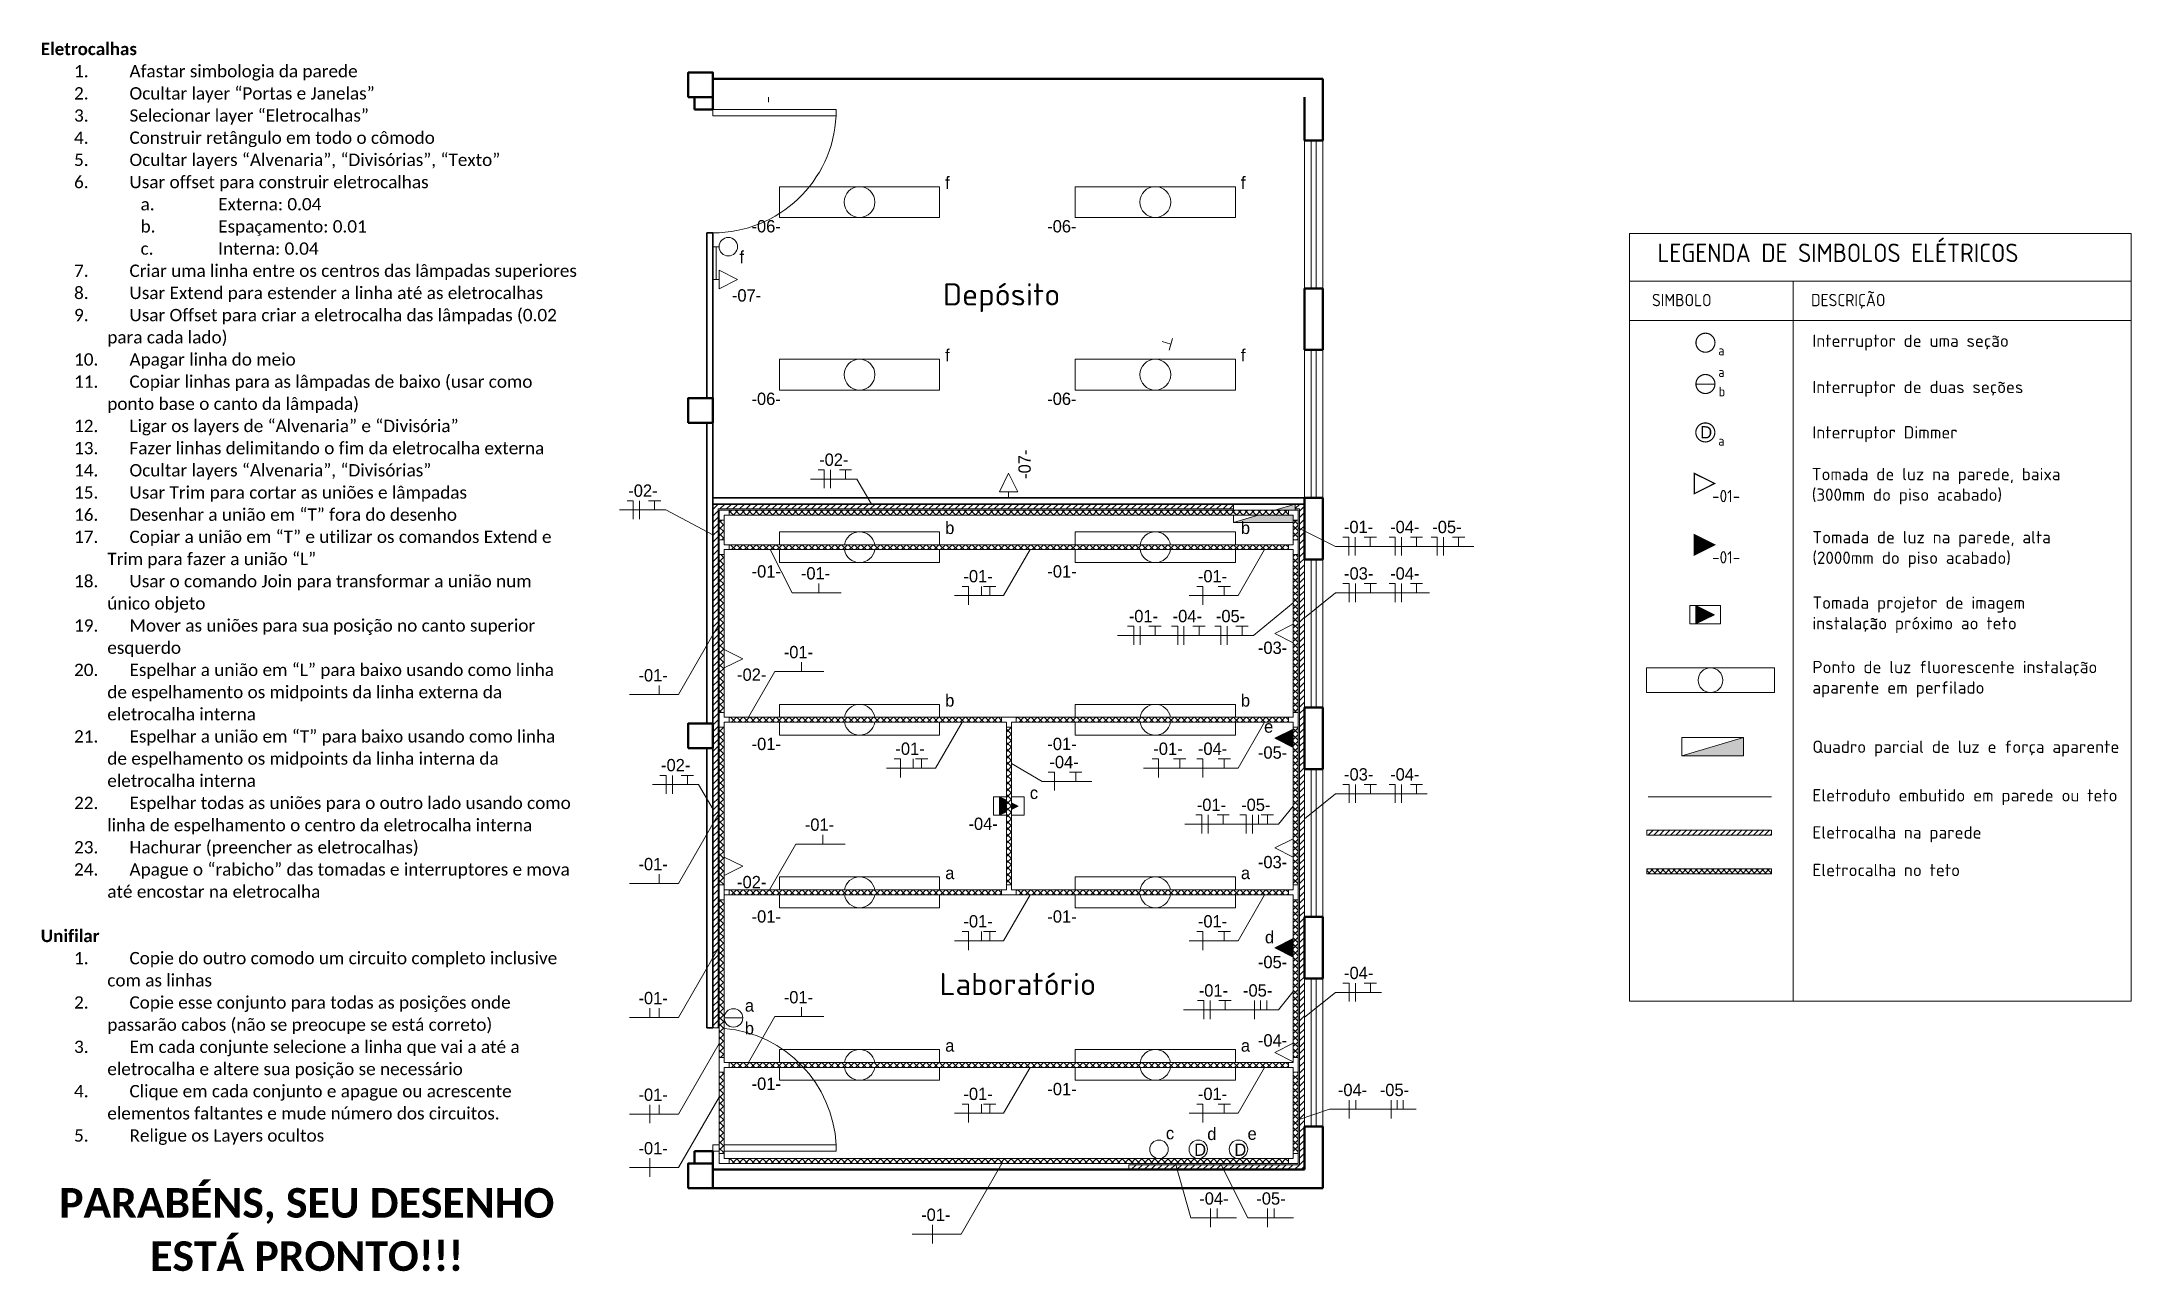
# Model space of a CAD drawing. Header units: metres. Extents: x -0.3 to 16.6, y 0.7 to 10.6.
import ezdxf
from ezdxf.enums import TextEntityAlignment as Align

# ---------------------------------------------------------------- set-up
doc = ezdxf.new("R2010")
doc.units = ezdxf.units.M
doc.header["$LTSCALE"] = 0.5
for name, color, linetype, lineweight in [('018_Eletrocalha', 94, 'Continuous', 18), ('018_Eletroduto', 30, 'Continuous', 18), ('018_Portas_e_Janelas', 244, 'Continuous', 18), ('018_Simbologia', 3, 'Continuous', 18), ('035_Divisória', 5, 'Continuous', 35), ('035_Textos', 5, 'Continuous', 35), ('050_Alvenaria', 7, 'Continuous', 50)]:
    doc.layers.add(name, color=color, linetype=linetype, lineweight=lineweight)
doc.styles.add('DT', font='isocpeur.ttf')
doc.styles.add('N_CIRCUITO', font='isocp.shx', dxfattribs={"height": 0.125})
pattern_1 = [(45, (-15.23731, -8.30447), (-0.026516504, 0.026516504), [])]
pattern_2 = [(45, (-15.23731, -8.30447), (-0.026516504, 0.026516504), []), (135, (-15.23731, -8.30447), (-0.026516504, -0.026516504), [])]

# ---------------------------------------------------------------- blocks, each defined once
blk = doc.blocks.new('A$C5913268a')
at = {"layer": '018_Eletroduto'}
blk.add_line((-3.565, 2.313), (-3.565, 2.047), dxfattribs=at)
at = {"layer": '018_Simbologia'}
for p, q in [((-3.54, 2.313), (-3.59, 2.313)), ((-3.54, 2.047), (-3.59, 2.047)), ((-3.54, 1.972), (-3.54, 2.122)), ((-3.39, 2.047), (-3.54, 2.122)), ((-3.39, 2.047), (-3.54, 1.972)), ((0.055, 1.543), (0.127, 1.521)), ((0.113, 1.473), (0.141, 1.569)), ((-2.797, 0.428), (-2.423, 0.428)), ((-2.687, 0.503), (-2.737, 0.503)), ((-2.687, 0.353), (-2.687, 0.503)), ((-2.636, 0.353), (-2.636, 0.503)), ((-2.464, 0.503), (-2.564, 0.503)), ((-2.514, 0.428), (-2.514, 0.503)), ((-2.423, 0.428), (-2.304, 0.225)), ((-1.19, 0.475), (-1.265, 0.325)), ((-1.19, 0.475), (-1.115, 0.325)), ((-1.115, 0.325), (-1.265, 0.325)), ((-1.19, 0.325), (-1.19, 0.275))]:
    blk.add_line(p, q, dxfattribs=at)
for points in [[(-3.05, 2.55), (-1.75, 2.55), (-1.75, 2.8), (-3.05, 2.8)], [(-0.65, 2.55), (0.65, 2.55), (0.65, 2.8), (-0.65, 2.8)], [(-3.05, 1.15), (-1.75, 1.15), (-1.75, 1.4), (-3.05, 1.4)], [(-0.65, 1.15), (0.65, 1.15), (0.65, 1.4), (-0.65, 1.4)]]:
    blk.add_lwpolyline(points, close=True, dxfattribs=at)
for centre, radius in [((-2.4, 2.675), 0.125), ((0, 2.675), 0.125), ((-3.465, 2.313), 0.075), ((-2.4, 1.275), 0.125), ((0, 1.275), 0.125)]:
    blk.add_circle(centre, radius, dxfattribs=at)
at = {"layer": '018_Simbologia', "char_height": 0.1, "attachment_point": 1}
for s, insert in [('f', (-1.705, 2.882)), ('f', (0.695, 2.882)), ('-06-', (-3.277, 2.529)), ('-06-', (-0.877, 2.529)), ('f', (-3.374, 2.279)), ('-07-', (-3.436, 1.968)), ('f', (-1.705, 1.482)), ('f', (0.695, 1.482)), ('-06-', (-3.277, 1.129)), ('-06-', (-0.877, 1.129)), ('-02-', (-2.728, 0.635))]:
    blk.add_mtext_dynamic_manual_height_columns(s, width=0.31923, gutter_width=1, heights=[0], dxfattribs=dict(at, insert=insert))
at = {"layer": '018_Simbologia', "insert": (-1.111, 0.429), "char_height": 0.1, "attachment_point": 1, "rotation": 90}
blk.add_mtext_dynamic_manual_height_columns('-07-', width=0.31923, gutter_width=1, heights=[0], dxfattribs=at)

msp = doc.modelspace()

# ---------------------------------------------------------------- hatches: boundary and pattern name
at = {"layer": '018_Eletrocalha'}
h = msp.add_hatch(dxfattribs=at)
h.set_pattern_fill('ANSI31', color=256, scale=0.3)
h.set_pattern_definition(pattern_1)
h.paths.add_polyline_path([(5.162, 6.859), (9.346, 6.859), (9.346, 6.899), (5.122, 6.899), (5.122, 2.649, -0.010014), (5.162, 2.648)])
h = msp.add_hatch(dxfattribs=at)
h.set_pattern_fill('ANSI37', color=256, scale=0.3)
h.set_pattern_definition(pattern_2)
h.paths.add_polyline_path([(5.252, 6.849), (5.252, 6.809), (9.346, 6.809), (9.346, 6.849)])
edge = h.paths.add_edge_path()
edge.add_line((5.212, 3.689), (5.172, 3.689))
edge.add_line((5.172, 3.689), (5.172, 2.647))
edge.add_arc((5.122, 1.65), 0.999, 84.8308, 87.1309, ccw=False)
edge.add_line((5.212, 2.645), (5.212, 3.689))
h.paths.add_polyline_path([(5.212, 5.089), (5.172, 5.089), (5.172, 3.809), (5.212, 3.809)])
h.paths.add_polyline_path([(5.172, 6.609), (5.212, 6.609), (5.212, 6.769), (5.172, 6.769)])
h.paths.add_polyline_path([(5.212, 6.489), (5.172, 6.489), (5.172, 5.209), (5.212, 5.209)])
h = msp.add_hatch(dxfattribs=at)
h.set_pattern_fill('ANSI37', color=256, scale=0.3)
h.set_pattern_definition(pattern_2)
h.paths.add_polyline_path([(9.79, 1.549), (9.79, 1.589), (5.252, 1.589), (5.252, 1.549)])
h.paths.add_polyline_path([(5.252, 6.849), (5.252, 6.809), (9.79, 6.809), (9.79, 6.849)])
h.paths.add_polyline_path([(9.83, 6.609), (9.87, 6.609), (9.87, 6.769), (9.83, 6.769)])
h.paths.add_polyline_path([(9.83, 5.209), (9.87, 5.209), (9.87, 6.489), (9.83, 6.489)])
h.paths.add_polyline_path([(9.83, 3.809), (9.87, 3.809), (9.87, 5.089), (9.83, 5.089)])
h.paths.add_polyline_path([(9.83, 2.409), (9.87, 2.409), (9.87, 3.689), (9.83, 3.689)])
h.paths.add_polyline_path([(9.87, 2.289), (9.83, 2.289), (9.83, 1.629), (9.87, 1.629)])
h.paths.add_polyline_path([(5.212, 2.289), (5.172, 2.289), (5.172, 1.629), (5.212, 1.629)])
h.paths.add_polyline_path([(5.212, 3.689), (5.172, 3.689), (5.172, 2.409), (5.212, 2.409)])
h.paths.add_polyline_path([(5.212, 5.089), (5.172, 5.089), (5.172, 3.809), (5.212, 3.809)])
h.paths.add_polyline_path([(5.172, 6.609), (5.212, 6.609), (5.212, 6.769), (5.172, 6.769)])
h.paths.add_polyline_path([(5.212, 6.489), (5.172, 6.489), (5.172, 5.209), (5.212, 5.209)])
h = msp.add_hatch(dxfattribs=at)
h.set_pattern_fill('ANSI31', color=256, scale=0.3)
h.set_pattern_definition(pattern_1)
h.paths.add_polyline_path([(9.92, 6.899), (9.846, 6.899), (9.846, 6.859), (9.88, 6.859), (9.88, 1.539), (8.496, 1.539), (8.496, 1.499), (9.92, 1.499)])
h = msp.add_hatch(dxfattribs=at)
h.set_pattern_fill('ANSI37', color=256, scale=0.3)
h.set_pattern_definition(pattern_2)
h.paths.add_polyline_path([(9.79, 6.809), (9.79, 6.849), (9.346, 6.849), (9.346, 6.809)])
h.paths.add_polyline_path([(9.846, 6.769), (9.83, 6.769), (9.83, 6.749), (9.846, 6.749)])
h = msp.add_hatch(dxfattribs=at)
h.set_pattern_fill('ANSI37', color=256, scale=0.3)
h.set_pattern_definition(pattern_2)
h.paths.add_polyline_path([(9.79, 1.549), (9.79, 1.589), (8.496, 1.589), (8.496, 1.549)])
h.paths.add_polyline_path([(9.83, 6.609), (9.87, 6.609), (9.87, 6.769), (9.846, 6.769), (9.846, 6.749), (9.83, 6.749)])
h.paths.add_polyline_path([(9.83, 5.209), (9.87, 5.209), (9.87, 6.489), (9.83, 6.489)])
h.paths.add_polyline_path([(9.83, 3.809), (9.87, 3.809), (9.87, 5.089), (9.83, 5.089)])
h.paths.add_polyline_path([(9.87, 2.289), (9.83, 2.289), (9.83, 1.629), (9.87, 1.629)])
h.paths.add_polyline_path([(9.83, 2.409), (9.87, 2.409), (9.87, 3.689), (9.83, 3.689)])
h = msp.add_hatch(dxfattribs=at)
h.set_pattern_fill('ANSI37', color=256, scale=0.3)
h.set_pattern_definition(pattern_2)
h.paths.add_polyline_path([(5.252, 6.569), (5.252, 6.529), (9.79, 6.529), (9.79, 6.569)])
h = msp.add_hatch(dxfattribs=at)
h.set_pattern_fill('ANSI37', color=256, scale=0.3)
h.set_pattern_definition([(45, (-15.23731, -9.70447), (-0.026516504, 0.026516504), []), (135, (-15.23731, -9.70447), (-0.026516504, -0.026516504), [])])
h.paths.add_polyline_path([(7.462, 5.129), (7.462, 5.169), (5.252, 5.169), (5.252, 5.129)])
h.paths.add_polyline_path([(7.582, 5.169), (7.582, 5.129), (9.79, 5.129), (9.79, 5.169)])
h = msp.add_hatch(dxfattribs=at)
h.set_pattern_fill('ANSI37', color=256, scale=0.3)
h.set_pattern_definition(pattern_2)
h.paths.add_polyline_path([(7.542, 5.089), (7.502, 5.089), (7.502, 3.809), (7.542, 3.809)])
h = msp.add_hatch(dxfattribs=at)
h.set_pattern_fill('ANSI37', color=256, scale=0.3)
h.set_pattern_definition([(45, (-15.23731, -11.10447), (-0.026516504, 0.026516504), []), (135, (-15.23731, -11.10447), (-0.026516504, -0.026516504), [])])
h.paths.add_polyline_path([(7.582, 3.769), (7.582, 3.729), (7.462, 3.729), (7.462, 3.769), (5.252, 3.769), (5.252, 3.729), (9.79, 3.729), (9.79, 3.769)])
h = msp.add_hatch(dxfattribs=at)
h.set_pattern_fill('ANSI37', color=256, scale=0.3)
h.set_pattern_definition([(45, (-15.23731, -12.50447), (-0.026516504, 0.026516504), []), (135, (-15.23731, -12.50447), (-0.026516504, -0.026516504), [])])
h.paths.add_polyline_path([(5.252, 2.369), (5.252, 2.329), (9.79, 2.329), (9.79, 2.369)])
h = msp.add_hatch(dxfattribs=at)
h.set_pattern_fill('ANSI37', color=256, scale=0.3)
h.set_pattern_definition(pattern_2)
h.paths.add_polyline_path([(5.252, 1.589), (5.252, 1.549), (8.496, 1.549), (8.496, 1.589)])
at = {"layer": '018_Simbologia'}
h = msp.add_hatch(color=256, dxfattribs=at)
h.dxf.hatch_style = 1
h.paths.add_polyline_path([(9.83, 6.749), (9.83, 6.809), (9.546, 6.809), (9.346, 6.749)])
h.paths.add_polyline_path([(9.679, 6.849), (9.846, 6.849), (9.846, 6.899)])
h = msp.add_hatch(color=256, dxfattribs=at)
h.dxf.hatch_style = 1
h.paths.add_polyline_path([(13.084, 6.486), (13.249, 6.568), (13.084, 6.651)])
h = msp.add_hatch(color=256, dxfattribs=at)
h.dxf.hatch_style = 1
h.paths.add_polyline_path([(13.098, 6.076), (13.098, 5.926), (13.248, 6.001)])
h = msp.add_hatch(color=256, dxfattribs=at)
h.dxf.hatch_style = 1
h.paths.add_polyline_path([(9.83, 4.924), (9.83, 5.074), (9.68, 4.999)])
h = msp.add_hatch(color=256, dxfattribs=at)
h.dxf.hatch_style = 1
h.paths.add_polyline_path([(12.983, 4.856), (13.483, 4.856), (13.483, 5.006)])
h = msp.add_hatch(color=256, dxfattribs=at)
h.dxf.hatch_style = 1
h.paths.add_polyline_path([(7.542, 4.476), (7.542, 4.421), (7.597, 4.449)])
h.paths.add_polyline_path([(7.502, 4.401), (7.502, 4.496), (7.447, 4.524), (7.447, 4.374)])
h = msp.add_hatch(dxfattribs=at)
h.set_pattern_fill('ANSI31', color=256, scale=0.01)
h.set_pattern_definition([(45, (-5.511094, 0), (-0.02245064, 0.02245064), [])])
h.paths.add_polyline_path([(13.71, 4.213), (13.71, 4.253), (12.7, 4.253), (12.7, 4.213)])
h = msp.add_hatch(dxfattribs=at)
h.set_pattern_fill('ANSI37', color=256, scale=0.01)
h.set_pattern_definition([(45, (-5.511094, 0), (-0.02245064, 0.02245064), []), (135, (-5.511094, 0), (-0.02245064, -0.02245064), [])])
h.paths.add_polyline_path([(12.7, 3.939), (12.7, 3.899), (13.71, 3.899), (13.71, 3.939)])
h = msp.add_hatch(color=256, dxfattribs=at)
h.dxf.hatch_style = 1
h.paths.add_polyline_path([(9.83, 3.224), (9.83, 3.374), (9.68, 3.299)])

# ---------------------------------------------------------------- linework, layer by layer
at = {"layer": '018_Eletrocalha'}
for p, q in [((5.572, 10.159), (5.572, 10.199)), ((5.122, 2.649), (5.122, 6.899)), ((5.122, 6.899), (9.346, 6.899)), ((9.846, 6.859), (9.846, 6.899)), ((9.92, 6.899), (9.92, 1.499)), ((9.83, 6.569), (5.212, 6.569)), ((9.83, 6.529), (5.212, 6.529)), ((9.83, 5.169), (5.212, 5.169)), ((7.502, 5.129), (5.212, 5.129)), ((7.502, 5.129), (7.502, 3.809)), ((9.83, 5.129), (7.542, 5.129)), ((7.542, 5.129), (7.542, 3.809)), ((7.462, 3.769), (5.212, 3.769)), ((9.83, 3.769), (7.582, 3.769)), ((9.83, 3.729), (5.212, 3.729)), ((9.83, 2.369), (5.212, 2.369)), ((9.83, 2.329), (5.212, 2.329)), ((5.212, 1.629), (5.172, 1.629)), ((5.252, 1.589), (5.252, 1.549)), ((8.496, 1.499), (8.496, 1.539)), ((9.92, 1.499), (8.496, 1.499))]:
    msp.add_line(p, q, dxfattribs=at)
for points in [[(5.162, 2.649), (5.162, 6.859), (9.346, 6.859)], [(5.172, 1.549), (5.172, 6.849), (9.846, 6.849)], [(9.846, 6.849), (9.87, 6.849), (9.87, 1.549), (5.172, 1.549)], [(5.212, 6.569), (5.212, 6.809), (9.83, 6.809)], [(9.846, 6.859), (9.88, 6.859), (9.88, 1.539), (8.496, 1.539)], [(9.83, 6.809), (9.83, 6.569)], [(5.212, 5.169), (5.212, 6.529)], [(9.83, 6.529), (9.83, 5.169)], [(5.212, 2.369), (5.212, 5.129)], [(9.83, 5.129), (9.83, 3.769)], [(9.83, 3.729), (9.83, 2.369)], [(5.212, 1.589), (5.212, 2.329)], [(9.83, 2.329), (9.83, 1.589), (5.212, 1.589)]]:
    msp.add_lwpolyline(points, dxfattribs=at)
for points in [[(5.172, 6.849), (5.252, 6.849), (5.252, 6.809), (5.212, 6.809), (5.212, 6.769), (5.172, 6.769)], [(9.87, 6.849), (9.79, 6.849), (9.79, 6.809), (9.83, 6.809), (9.83, 6.769), (9.87, 6.769)], [(5.172, 6.489), (5.172, 6.609), (5.212, 6.609), (5.212, 6.569), (5.252, 6.569), (5.252, 6.529), (5.212, 6.529), (5.212, 6.489)], [(9.87, 6.489), (9.87, 6.609), (9.83, 6.609), (9.83, 6.569), (9.79, 6.569), (9.79, 6.529), (9.83, 6.529), (9.83, 6.489)], [(5.172, 5.089), (5.172, 5.209), (5.212, 5.209), (5.212, 5.169), (5.252, 5.169), (5.252, 5.129), (5.212, 5.129), (5.212, 5.089)], [(7.582, 5.169), (7.462, 5.169), (7.462, 5.129), (7.502, 5.129), (7.502, 5.089), (7.542, 5.089), (7.542, 5.129), (7.582, 5.129)], [(9.87, 5.089), (9.87, 5.209), (9.83, 5.209), (9.83, 5.169), (9.79, 5.169), (9.79, 5.129), (9.83, 5.129), (9.83, 5.089)], [(5.172, 3.689), (5.172, 3.809), (5.212, 3.809), (5.212, 3.769), (5.252, 3.769), (5.252, 3.729), (5.212, 3.729), (5.212, 3.689)], [(7.582, 3.729), (7.462, 3.729), (7.462, 3.769), (7.502, 3.769), (7.502, 3.809), (7.542, 3.809), (7.542, 3.769), (7.582, 3.769)], [(9.87, 3.689), (9.87, 3.809), (9.83, 3.809), (9.83, 3.769), (9.79, 3.769), (9.79, 3.729), (9.83, 3.729), (9.83, 3.689)], [(5.172, 2.289), (5.172, 2.409), (5.212, 2.409), (5.212, 2.369), (5.252, 2.369), (5.252, 2.329), (5.212, 2.329), (5.212, 2.289)], [(9.87, 2.289), (9.87, 2.409), (9.83, 2.409), (9.83, 2.369), (9.79, 2.369), (9.79, 2.329), (9.83, 2.329), (9.83, 2.289)], [(9.87, 1.549), (9.79, 1.549), (9.79, 1.589), (9.83, 1.589), (9.83, 1.629), (9.87, 1.629)]]:
    msp.add_lwpolyline(points, close=True, dxfattribs=at)
msp.add_arc((5.122, 1.65), 0.999, 87.1309, 90.1304, dxfattribs=at)
at = {"layer": '018_Portas_e_Janelas'}
for p, q in [((9.92, 9.849), (9.92, 8.649)), ((9.975, 9.849), (9.975, 8.649)), ((10.015, 9.849), (10.015, 8.649)), ((10.07, 8.649), (10.07, 9.849)), ((9.92, 8.149), (9.92, 6.949)), ((9.975, 8.149), (9.975, 6.949)), ((10.015, 8.149), (10.015, 6.949)), ((10.07, 6.949), (10.07, 8.149)), ((9.92, 6.449), (9.92, 5.249)), ((9.975, 6.449), (9.975, 5.249)), ((10.015, 6.449), (10.015, 5.249)), ((10.07, 5.249), (10.07, 6.449)), ((10.07, 4.749), (9.92, 4.749)), ((9.92, 4.749), (9.92, 3.549)), ((9.975, 4.749), (9.975, 3.549)), ((10.015, 4.749), (10.015, 3.549)), ((10.07, 3.549), (10.07, 4.749)), ((10.07, 3.549), (9.92, 3.549)), ((9.92, 3.049), (9.92, 1.849)), ((9.975, 3.049), (9.975, 1.849)), ((10.015, 3.049), (10.015, 1.849)), ((10.07, 1.849), (10.07, 3.049))]:
    msp.add_line(p, q, dxfattribs=at)
msp.add_lwpolyline([(5.12, 10.099), (6.12, 10.099), (6.12, 10.049), (5.12, 10.049)], close=True, dxfattribs=at)
for points in [[(5.172, 1.699), (5.12, 1.699), (5.12, 1.649), (5.172, 1.649)], [(5.212, 1.649), (6.12, 1.649), (6.12, 1.699), (5.212, 1.699)]]:
    msp.add_lwpolyline(points, dxfattribs=at)
for centre, start, end in [((5.122, 10.098), 269.8696, 357.1928), ((5.122, 1.65), 2.8072, 84.8308)]:
    msp.add_arc(centre, 0.999, start, end, dxfattribs=at)
at = {"layer": '018_Simbologia'}
for p, q in [((12.559, 8.707), (16.63, 8.707)), ((12.559, 8.707), (12.559, 2.865)), ((13.888, 8.707), (13.888, 2.865)), ((16.63, 8.707), (16.63, 2.865)), ((12.559, 8.387), (16.63, 8.387)), ((13.098, 7.873), (13.252, 7.873)), ((4.363, 6.851), (4.737, 6.851)), ((4.473, 6.926), (4.423, 6.926)), ((4.473, 6.776), (4.473, 6.926)), ((4.525, 6.776), (4.525, 6.926)), ((4.696, 6.926), (4.596, 6.926)), ((4.646, 6.851), (4.646, 6.926)), ((4.737, 6.851), (5.12, 6.649)), ((9.346, 6.749), (9.546, 6.809)), ((9.679, 6.849), (9.846, 6.899)), ((10.172, 6.556), (9.87, 6.705)), ((10.282, 6.631), (10.232, 6.631)), ((10.282, 6.481), (10.282, 6.631)), ((10.333, 6.481), (10.333, 6.631)), ((10.505, 6.631), (10.405, 6.631)), ((10.455, 6.556), (10.455, 6.631)), ((10.657, 6.631), (10.607, 6.631)), ((10.657, 6.481), (10.657, 6.631)), ((10.708, 6.481), (10.708, 6.631)), ((10.88, 6.631), (10.78, 6.631)), ((10.83, 6.556), (10.83, 6.631)), ((10.999, 6.631), (10.949, 6.631)), ((10.999, 6.481), (10.999, 6.631)), ((11.05, 6.481), (11.05, 6.631)), ((11.222, 6.631), (11.122, 6.631)), ((11.172, 6.556), (11.172, 6.631)), ((5.584, 6.529), (5.762, 6.18)), ((7.479, 6.156), (7.694, 6.529)), ((9.382, 6.156), (9.597, 6.529)), ((10.172, 6.556), (11.296, 6.556)), ((5.762, 6.18), (6.16, 6.18)), ((5.98, 6.18), (5.98, 6.255)), ((7.081, 6.156), (7.479, 6.156)), ((7.194, 6.231), (7.144, 6.231)), ((7.194, 6.081), (7.194, 6.231)), ((7.299, 6.156), (7.299, 6.231)), ((7.417, 6.231), (7.317, 6.231)), ((7.367, 6.156), (7.367, 6.231)), ((8.984, 6.156), (9.382, 6.156)), ((9.097, 6.231), (9.047, 6.231)), ((9.097, 6.081), (9.097, 6.231)), ((9.32, 6.231), (9.22, 6.231)), ((9.27, 6.156), (9.27, 6.231)), ((10.173, 6.179), (9.92, 5.977)), ((10.173, 6.179), (10.935, 6.179)), ((10.283, 6.254), (10.233, 6.254)), ((10.283, 6.104), (10.283, 6.254)), ((10.334, 6.104), (10.334, 6.254)), ((10.506, 6.254), (10.406, 6.254)), ((10.456, 6.179), (10.456, 6.254)), ((10.657, 6.254), (10.607, 6.254)), ((10.657, 6.104), (10.657, 6.254)), ((10.708, 6.104), (10.708, 6.254)), ((10.88, 6.254), (10.78, 6.254)), ((10.83, 6.179), (10.83, 6.254)), ((9.506, 5.832), (9.83, 6.098)), ((13.048, 5.926), (13.048, 6.076)), ((13.098, 5.926), (13.098, 6.076)), ((13.248, 6.001), (13.098, 6.076)), ((13.248, 6.001), (13.098, 5.926)), ((4.842, 5.353), (5.172, 5.926)), ((8.404, 5.832), (9.506, 5.832)), ((8.535, 5.907), (8.485, 5.907)), ((8.535, 5.757), (8.535, 5.907)), ((8.587, 5.757), (8.587, 5.907)), ((8.758, 5.907), (8.658, 5.907)), ((8.708, 5.832), (8.708, 5.907)), ((8.892, 5.907), (8.842, 5.907)), ((8.892, 5.757), (8.892, 5.907)), ((8.943, 5.757), (8.943, 5.907)), ((9.115, 5.907), (9.015, 5.907)), ((9.065, 5.832), (9.065, 5.907)), ((9.242, 5.907), (9.192, 5.907)), ((9.242, 5.757), (9.242, 5.907)), ((9.294, 5.757), (9.294, 5.907)), ((9.465, 5.907), (9.365, 5.907)), ((9.415, 5.832), (9.415, 5.907)), ((9.68, 5.849), (9.83, 5.924)), ((9.68, 5.849), (9.83, 5.774)), ((9.83, 5.774), (9.83, 5.924)), ((13.298, 5.926), (13.048, 5.926)), ((5.212, 5.569), (5.212, 5.719)), ((5.362, 5.644), (5.212, 5.719)), ((5.362, 5.644), (5.212, 5.569)), ((5.84, 5.541), (5.84, 5.616)), ((4.684, 5.353), (4.684, 5.428)), ((5.408, 5.169), (5.623, 5.541)), ((5.623, 5.541), (6.021, 5.541)), ((4.444, 5.353), (4.842, 5.353)), ((6.927, 4.756), (7.142, 5.129)), ((9.382, 4.756), (9.597, 5.129)), ((9.68, 4.999), (9.83, 5.074)), ((9.68, 4.999), (9.83, 4.924)), ((9.83, 5.074), (9.83, 4.924)), ((12.983, 4.856), (13.483, 5.006)), ((13.483, 5.006), (12.983, 5.006)), ((12.983, 5.006), (12.983, 4.856)), ((13.483, 4.856), (13.483, 5.006)), ((6.528, 4.756), (6.927, 4.756)), ((6.641, 4.831), (6.591, 4.831)), ((6.641, 4.681), (6.641, 4.831)), ((6.746, 4.756), (6.746, 4.831)), ((6.864, 4.831), (6.764, 4.831)), ((6.814, 4.756), (6.814, 4.831)), ((7.793, 4.649), (7.542, 4.793)), ((8.614, 4.756), (9.382, 4.756)), ((8.735, 4.831), (8.685, 4.831)), ((8.735, 4.681), (8.735, 4.831)), ((8.958, 4.831), (8.858, 4.831)), ((8.908, 4.756), (8.908, 4.831)), ((9.097, 4.831), (9.047, 4.831)), ((9.097, 4.681), (9.097, 4.831)), ((9.32, 4.831), (9.22, 4.831)), ((9.27, 4.756), (9.27, 4.831)), ((12.983, 4.856), (13.483, 4.856)), ((4.63, 4.623), (5.004, 4.623)), ((4.74, 4.698), (4.69, 4.698)), ((4.74, 4.548), (4.74, 4.698)), ((4.791, 4.548), (4.791, 4.698)), ((4.963, 4.698), (4.863, 4.698)), ((4.913, 4.623), (4.913, 4.698)), ((5.004, 4.623), (5.122, 4.421)), ((7.793, 4.649), (8.196, 4.649)), ((7.892, 4.724), (7.842, 4.724)), ((7.892, 4.574), (7.892, 4.724)), ((8.115, 4.724), (8.015, 4.724)), ((8.065, 4.649), (8.065, 4.724)), ((10.283, 4.624), (10.233, 4.624)), ((10.283, 4.474), (10.283, 4.624)), ((10.334, 4.474), (10.334, 4.624)), ((10.506, 4.624), (10.406, 4.624)), ((10.456, 4.549), (10.456, 4.624)), ((10.657, 4.624), (10.607, 4.624)), ((10.657, 4.474), (10.657, 4.624)), ((10.708, 4.474), (10.708, 4.624)), ((10.88, 4.624), (10.78, 4.624)), ((10.83, 4.549), (10.83, 4.624)), ((7.397, 4.374), (7.397, 4.524)), ((7.447, 4.374), (7.447, 4.524)), ((7.502, 4.496), (7.447, 4.524)), ((7.597, 4.449), (7.542, 4.476)), ((7.597, 4.449), (7.542, 4.421)), ((9.711, 4.302), (9.83, 4.449)), ((10.173, 4.549), (9.92, 4.346)), ((10.173, 4.549), (10.917, 4.549)), ((12.71, 4.524), (13.71, 4.524)), ((4.842, 3.821), (5.172, 4.394)), ((7.502, 4.374), (7.397, 4.374)), ((7.502, 4.401), (7.447, 4.374)), ((7.647, 4.374), (7.542, 4.374)), ((8.95, 4.302), (9.711, 4.302)), ((9.088, 4.377), (9.038, 4.377)), ((9.088, 4.227), (9.088, 4.377)), ((9.139, 4.227), (9.139, 4.377)), ((9.311, 4.377), (9.211, 4.377)), ((9.261, 4.302), (9.261, 4.377)), ((9.447, 4.377), (9.397, 4.377)), ((9.447, 4.227), (9.447, 4.377)), ((9.499, 4.227), (9.499, 4.377)), ((9.548, 4.302), (9.548, 4.377)), ((9.67, 4.377), (9.57, 4.377)), ((9.62, 4.302), (9.62, 4.377)), ((13.71, 4.253), (13.71, 4.213)), ((5.579, 3.769), (5.794, 4.141)), ((5.794, 4.141), (6.192, 4.141)), ((6.012, 4.141), (6.012, 4.216)), ((9.68, 4.109), (9.83, 4.184)), ((9.68, 4.109), (9.83, 4.034)), ((9.83, 4.034), (9.83, 4.184)), ((5.212, 3.885), (5.212, 4.035)), ((5.362, 3.96), (5.212, 4.035)), ((5.362, 3.96), (5.212, 3.885)), ((13.71, 3.939), (13.71, 3.899)), ((4.444, 3.821), (4.842, 3.821)), ((4.684, 3.821), (4.684, 3.896)), ((7.479, 3.356), (7.694, 3.729)), ((9.382, 3.356), (9.597, 3.729)), ((7.194, 3.431), (7.144, 3.431)), ((7.194, 3.281), (7.194, 3.431)), ((7.299, 3.356), (7.299, 3.431)), ((7.417, 3.431), (7.317, 3.431)), ((7.367, 3.356), (7.367, 3.431)), ((9.097, 3.431), (9.047, 3.431)), ((9.097, 3.281), (9.097, 3.431)), ((9.32, 3.431), (9.22, 3.431)), ((9.27, 3.356), (9.27, 3.431)), ((4.842, 2.733), (5.172, 3.306)), ((7.081, 3.356), (7.479, 3.356)), ((8.984, 3.356), (9.382, 3.356)), ((9.68, 3.299), (9.83, 3.374)), ((9.68, 3.299), (9.83, 3.224)), ((9.83, 3.374), (9.83, 3.224)), ((9.711, 2.796), (9.83, 2.943)), ((10.173, 2.937), (9.92, 2.735)), ((10.173, 2.937), (10.545, 2.937)), ((10.283, 3.012), (10.233, 3.012)), ((10.283, 2.862), (10.283, 3.012)), ((10.334, 2.862), (10.334, 3.012)), ((10.506, 3.012), (10.406, 3.012)), ((10.456, 2.937), (10.456, 3.012)), ((4.444, 2.733), (4.842, 2.733)), ((4.608, 2.733), (4.608, 2.808)), ((4.684, 2.733), (4.684, 2.808)), ((5.212, 2.73), (5.362, 2.73)), ((5.408, 2.369), (5.623, 2.741)), ((5.623, 2.741), (6.021, 2.741)), ((5.84, 2.741), (5.84, 2.816)), ((8.94, 2.796), (9.711, 2.796)), ((9.104, 2.871), (9.054, 2.871)), ((9.104, 2.721), (9.104, 2.871)), ((9.155, 2.721), (9.155, 2.871)), ((9.327, 2.871), (9.227, 2.871)), ((9.277, 2.796), (9.277, 2.871)), ((9.514, 2.721), (9.514, 2.871)), ((9.565, 2.796), (9.565, 2.871)), ((9.615, 2.796), (9.615, 2.871)), ((12.559, 2.865), (16.63, 2.865)), ((4.842, 1.95), (5.172, 2.522)), ((9.68, 2.449), (9.83, 2.524)), ((9.68, 2.449), (9.83, 2.374)), ((9.83, 2.374), (9.83, 2.524)), ((7.479, 1.956), (7.694, 2.329)), ((9.382, 1.956), (9.597, 2.329)), ((4.842, 1.516), (5.172, 2.088)), ((10.284, 1.914), (10.284, 2.064)), ((10.338, 1.989), (10.338, 2.064)), ((10.624, 1.914), (10.624, 2.064)), ((10.673, 1.989), (10.673, 2.064)), ((10.721, 1.989), (10.721, 2.064)), ((4.444, 1.95), (4.842, 1.95)), ((4.608, 1.875), (4.608, 2.025)), ((4.684, 1.95), (4.684, 2.025)), ((7.081, 1.956), (7.479, 1.956)), ((7.194, 2.031), (7.144, 2.031)), ((7.194, 1.881), (7.194, 2.031)), ((7.299, 1.956), (7.299, 2.031)), ((7.417, 2.031), (7.317, 2.031)), ((7.367, 1.956), (7.367, 2.031)), ((8.984, 1.956), (9.382, 1.956)), ((9.097, 2.031), (9.047, 2.031)), ((9.097, 1.881), (9.097, 2.031)), ((9.32, 2.031), (9.22, 2.031)), ((9.27, 1.956), (9.27, 2.031)), ((10.123, 1.989), (9.87, 1.903)), ((10.123, 1.989), (10.826, 1.989)), ((4.608, 1.441), (4.608, 1.591)), ((7.136, 0.976), (7.466, 1.549)), ((8.998, 1.108), (8.875, 1.549)), ((9.461, 1.108), (9.24, 1.549)), ((4.444, 1.516), (4.842, 1.516)), ((6.901, 0.901), (6.901, 1.051)), ((8.998, 1.108), (9.37, 1.108)), ((9.159, 1.033), (9.159, 1.183)), ((9.213, 1.108), (9.213, 1.183)), ((9.461, 1.108), (9.833, 1.108)), ((9.622, 1.033), (9.622, 1.183)), ((9.676, 1.108), (9.676, 1.183)), ((6.737, 0.976), (7.136, 0.976))]:
    msp.add_line(p, q, dxfattribs=at)
for points in [[(16.63, 9.094), (12.559, 9.094), (12.559, 8.707), (16.63, 8.707)], [(13.298, 6.076), (13.048, 6.076), (13.048, 6.076), (13.298, 6.076)], [(13.298, 6.076), (13.298, 6.076), (13.298, 5.926), (13.298, 5.926)], [(12.696, 5.37), (13.736, 5.37), (13.736, 5.57), (12.696, 5.57)], [(7.502, 4.524), (7.397, 4.524), (7.397, 4.524), (7.502, 4.524)], [(7.542, 4.524), (7.647, 4.524), (7.647, 4.524), (7.542, 4.524)], [(7.647, 4.524), (7.647, 4.524), (7.647, 4.374), (7.647, 4.374)]]:
    msp.add_lwpolyline(points, close=True, dxfattribs=at)
at = {"layer": '018_Simbologia', "const_width": 0.0095}
for points in [[(13.098, 8.208, 1), (13.252, 8.208, 1)], [(13.175, 7.796, 1), (13.175, 7.95, 1)], [(13.097, 7.48, 1), (13.251, 7.48, 1)], [(13.097, 7.48, 1), (13.251, 7.48, 1)]]:
    msp.add_lwpolyline(points, format="xyb", close=True, dxfattribs=at)
at = {"layer": '018_Simbologia', "const_width": 0.01}
for points in [[(13.084, 7.148), (13.084, 6.983), (13.249, 7.066)], [(13.084, 6.651), (13.084, 6.486), (13.249, 6.568)]]:
    msp.add_lwpolyline(points, close=True, dxfattribs=at)
at = {"layer": '018_Simbologia'}
for points in [[(9.846, 6.849), (9.846, 6.899), (9.346, 6.899), (9.346, 6.849)], [(9.346, 6.809), (9.346, 6.749), (9.83, 6.749)], [(6.96, 6.569), (6.96, 6.674), (5.66, 6.674), (5.66, 6.569)], [(9.36, 6.569), (9.36, 6.674), (8.06, 6.674), (8.06, 6.569)], [(5.66, 6.529), (5.66, 6.424), (6.96, 6.424), (6.96, 6.529)], [(8.06, 6.529), (8.06, 6.424), (9.36, 6.424), (9.36, 6.529)], [(6.96, 5.169), (6.96, 5.274), (5.66, 5.274), (5.66, 5.169)], [(9.36, 5.169), (9.36, 5.274), (8.06, 5.274), (8.06, 5.169)], [(5.66, 5.129), (5.66, 5.024), (6.96, 5.024), (6.96, 5.129)], [(8.06, 5.129), (8.06, 5.024), (9.36, 5.024), (9.36, 5.129)], [(13.71, 4.253), (12.7, 4.253), (12.7, 4.213), (13.71, 4.213)], [(13.71, 3.939), (12.7, 3.939), (12.7, 3.899), (13.71, 3.899)], [(6.96, 3.769), (6.96, 3.874), (5.66, 3.874), (5.66, 3.769)], [(9.36, 3.769), (9.36, 3.874), (8.06, 3.874), (8.06, 3.769)], [(5.66, 3.729), (5.66, 3.624), (6.96, 3.624), (6.96, 3.729)], [(8.06, 3.729), (8.06, 3.624), (9.36, 3.624), (9.36, 3.729)], [(6.96, 2.369), (6.96, 2.474), (5.66, 2.474), (5.66, 2.369)], [(9.36, 2.369), (9.36, 2.474), (8.06, 2.474), (8.06, 2.369)], [(5.66, 2.329), (5.66, 2.224), (6.96, 2.224), (6.96, 2.329)], [(8.06, 2.329), (8.06, 2.224), (9.36, 2.224), (9.36, 2.329)]]:
    msp.add_lwpolyline(points, dxfattribs=at)
for centre, radius in [((13.216, 5.47), 0.1), ((5.287, 2.73), 0.075), ((8.74, 1.664), 0.075), ((9.059, 1.664), 0.075), ((9.385, 1.664), 0.075)]:
    msp.add_circle(centre, radius, dxfattribs=at)
for centre, start, end in [((6.31, 6.549), 9.2069, 170.7931), ((8.71, 6.549), 9.2069, 170.7931), ((6.31, 6.549), 189.2069, 350.7931), ((8.71, 6.549), 189.2069, 350.7931), ((6.31, 5.149), 9.2069, 170.7931), ((8.71, 5.149), 9.2069, 170.7931), ((6.31, 5.149), 189.2069, 350.7931), ((8.71, 5.149), 189.2069, 350.7931), ((6.31, 3.749), 9.2069, 170.7931), ((8.71, 3.749), 9.2069, 170.7931), ((6.31, 3.749), 189.2069, 350.7931), ((8.71, 3.749), 189.2069, 350.7931), ((6.31, 2.349), 9.2069, 170.7931), ((8.71, 2.349), 9.2069, 170.7931), ((6.31, 2.349), 189.2069, 350.7931), ((8.71, 2.349), 189.2069, 350.7931)]:
    msp.add_arc(centre, 0.125, start, end, dxfattribs=at)
at = {"layer": '035_Divisória'}
for p, q in [((5.07, 9.099), (5.07, 7.759)), ((5.12, 9.099), (5.07, 9.099)), ((5.12, 9.099), (5.12, 7.759)), ((5.07, 5.119), (5.07, 7.559)), ((5.12, 5.119), (5.12, 7.559)), ((9.92, 6.949), (5.12, 6.949)), ((9.92, 6.899), (5.12, 6.899)), ((5.07, 4.919), (5.07, 2.649)), ((5.12, 4.919), (5.12, 2.649)), ((5.12, 2.649), (5.07, 2.649))]:
    msp.add_line(p, q, dxfattribs=at)
at = {"layer": '050_Alvenaria'}
for p, q in [((5.12, 10.349), (10.07, 10.349)), ((10.07, 10.349), (10.07, 9.849)), ((4.97, 10.099), (4.97, 10.199)), ((5.12, 10.199), (5.12, 10.099)), ((9.92, 10.199), (9.92, 9.849)), ((5.12, 10.099), (4.97, 10.099)), ((10.07, 9.849), (9.92, 9.849)), ((10.07, 9.849), (9.92, 9.849)), ((9.92, 8.649), (9.92, 8.149)), ((10.07, 8.649), (9.92, 8.649)), ((10.07, 8.649), (9.92, 8.649)), ((10.07, 8.649), (10.07, 8.149)), ((10.07, 8.149), (9.92, 8.149)), ((10.07, 8.149), (9.92, 8.149)), ((9.92, 6.949), (9.92, 6.449)), ((10.07, 6.949), (9.92, 6.949)), ((10.07, 6.949), (9.92, 6.949)), ((10.07, 6.949), (10.07, 6.449)), ((10.07, 6.449), (9.92, 6.449)), ((10.07, 6.449), (9.92, 6.449)), ((9.92, 5.249), (9.92, 4.749)), ((10.07, 5.249), (9.92, 5.249)), ((10.07, 5.249), (9.92, 5.249)), ((10.07, 5.249), (10.07, 4.749)), ((10.07, 4.749), (9.92, 4.749)), ((9.92, 3.549), (9.92, 3.049)), ((10.07, 3.549), (9.92, 3.549)), ((10.07, 3.549), (10.07, 3.049)), ((10.07, 3.049), (9.92, 3.049)), ((9.92, 1.849), (9.92, 1.499)), ((10.07, 1.849), (9.92, 1.849)), ((10.07, 1.849), (10.07, 1.349)), ((5.12, 1.649), (4.97, 1.649)), ((4.97, 1.649), (4.97, 1.549)), ((5.12, 1.549), (5.12, 1.649)), ((9.92, 1.499), (5.12, 1.499)), ((10.07, 1.349), (5.12, 1.349))]:
    msp.add_line(p, q, dxfattribs=at)
for points in [[(4.92, 10.199), (5.12, 10.199), (5.12, 10.399), (4.92, 10.399)], [(4.92, 7.559), (5.12, 7.559), (5.12, 7.759), (4.92, 7.759)], [(4.92, 4.919), (5.12, 4.919), (5.12, 5.119), (4.92, 5.119)], [(4.92, 1.349), (5.12, 1.349), (5.12, 1.549), (4.92, 1.549)]]:
    msp.add_lwpolyline(points, close=True, dxfattribs=at)

# ---------------------------------------------------------------- block references
at = {"layer": '018_Eletrocalha'}
msp.add_blockref('A$C5913268a', (8.71, 6.674), dxfattribs=at)

# ---------------------------------------------------------------- texts
at = {"layer": '018_Eletrocalha', "insert": (-0.335, 10.641), "char_height": 0.18, "attachment_point": 1, "style": 'DT'}
msp.add_mtext_dynamic_manual_height_columns('\\pxa0.66667,sm1.07917;{\\fCalibri|b1|i0|c0|p34;\\H0.55556x;Eletrocalhas\\P\\pi-1.5,l3;\\fCalibri|b0|i0|c0|p34;1.^IAfastar simbologia da parede\\P2.^IOcultar layer “Portas e Janelas”\\P3.^ISelecionar layer “Eletrocalhas”\\P4.^IConstruir retângulo em todo o cômodo\\P5.^IOcultar layers “Alvenaria”, “Divisórias”, “Texto”\\P6.^IUsar offset para construir eletrocalhas\\P\\pl6;a.^IExterna: 0.04\\Pb.^IEspaçamento: 0.01\\Pc.^IInterna: 0.04\\P\\pl3;7.^ICriar uma linha entre os centros das lâmpadas superiores\\P8.^IUsar Extend para estender a linha até as eletrocalhas\\P9.^IUsar Offset para criar a eletrocalha das lâmpadas (0.02 para cada lado)\\P10.^IApagar linha do meio\\P11.^ICopiar linhas para as lâmpadas de baixo (usar como ponto base o canto da lâmpada)\\P12.^ILigar os layers de “Alvenaria” e “Divisória”\\P13.^IFazer linhas delimitando o fim da eletrocalha externa\\P14.^IOcultar layers “Alvenaria”, “Divisórias”\\P15.^IUsar Trim para cortar as uniões e lâmpadas\\P16.^IDesenhar a união em “T” fora do desenho\\P17.^ICopiar a união em “T” e utilizar os comandos Extend e Trim para fazer a união “L”\\P18.^IUsar o comando Join para transformar a união num único objeto\\P19.^IMover as uniões para sua posição no canto superior esquerdo\\P20.^IEspelhar a união em “L” para baixo usando como linha de espelhamento os midpoints da linha externa da eletrocalha interna\\P21.^IEspelhar a união em “T” para baixo usando como linha de espelhamento os midpoints da linha interna da eletrocalha interna\\P22.^IEspelhar todas as uniões para o outro lado usando como linha de espelhamento o centro da eletrocalha interna\\P23.^IHachurar (preencher as eletrocalhas)\\P24.^IApague o “rabicho” das tomadas e interruptores e mova até encostar na eletrocalha\\P\\pi0,l0;\\P\\fCalibri|b1|i0|c0|p34;Unifilar\\P\\pi-1.5,l3;\\fCalibri|b0|i0|c0|p34;1.^ICopie do outro comodo um circuito completo inclusive com as linhas  \\P2.^ICopie esse conjunto para todas as posições onde passarão cabos (não se preocupe se está correto)\\P3.^IEm cada conjunte selecione a linha que vai a até a eletrocalha e altere sua posição se necessário\\P4.^IClique em cada conjunto e apague ou acrescente elementos faltantes e mude número dos circuitos.\\P5.^IReligue os Layers ocultos\\H1.65001x;\\P\\pi0,l0;\\P\\pqc;\\fCalibri|b1|i0|c0|p34;\\H1.45455x;PARABÉNS, SEU DESENHO ESTÁ PRONTO!!!}', width=4.31761, gutter_width=0.9, heights=[0], dxfattribs=at)
at = {"layer": '018_Simbologia', "style": 'N_CIRCUITO'}
for s, height, p in [('LEGENDA DE SIMBOLOS ELÉTRICOS', 0.15, (14.25, 8.937)), ('SIMBOLO', 0.1, (12.983, 8.554)), ('DESCRIÇÃO', 0.1, (14.334, 8.554)), ('a', 0.08, (13.304, 8.145)), ('a', 0.08, (13.304, 7.97)), ('b', 0.08, (13.309, 7.812)), ('a', 0.08, (13.304, 7.412)), ('-01-', 0.1, (13.343, 6.964)), ('-01-', 0.1, (13.343, 6.467))]:
    msp.add_text(s, height=height, dxfattribs=at).set_placement(p, align=Align.MIDDLE_CENTER)
at = {"layer": '018_Simbologia'}
msp.add_text('D', height=0.1, dxfattribs=at).set_placement((13.181, 7.481), align=Align.MIDDLE_CENTER)
at = {"layer": '018_Simbologia', "char_height": 0.1, "attachment_point": 1, "style": 'DT'}
for s, width, insert in [('Interruptor de uma seção', 2.47495, (14.043, 8.274)), ('Interruptor de duas seções', 2.47495, (14.043, 7.899)), ('Interruptor Dimmer', 2.47495, (14.043, 7.531)), ('Tomada de luz na parede, baixa (300mm do piso acabado)', 2.47495, (14.038, 7.192)), ('Tomada de luz na parede, alta\\P(2000mm do piso acabado)', 2.47495, (14.043, 6.68)), ('Tomada projetor de imagem\\Pinstalação próximo ao teto', 2.47495, (14.043, 6.149)), ('Ponto de luz fluorescente instalação\\Paparente em perfilado', 2.47495, (14.043, 5.627)), ('Quadro parcial de luz e força aparente ', 2.47495, (14.043, 4.98)), ('Eletroduto embutido em parede ou teto', 2.47495, (14.043, 4.586)), ('Eletrocalha na parede ', 2.44989, (14.043, 4.285)), ('Eletrocalha no teto ', 2.47495, (14.043, 3.98))]:
    msp.add_mtext_dynamic_manual_height_columns(s, width=width, gutter_width=0.9, heights=[0], dxfattribs=dict(at, insert=insert))
at = {"layer": '018_Simbologia', "char_height": 0.1, "attachment_point": 1}
for s, width, insert in [('-02-', 0.31923, (4.433, 7.058)), ('b', 0.31923, (7.005, 6.756)), ('b', 0.31923, (9.405, 6.756)), ('-01-', 0.31923, (10.241, 6.763)), ('-04-', 0.31923, (10.616, 6.763)), ('-05-', 0.31923, (10.958, 6.763)), ('-01-', 0.31923, (5.434, 6.403)), ('-01-', 0.31923, (5.834, 6.387)), ('-01-', 0.31923, (7.153, 6.364)), ('-01-', 0.31923, (7.834, 6.403)), ('-01-', 0.31923, (9.056, 6.364)), ('-03-', 0.31923, (10.242, 6.386)), ('-04-', 0.31923, (10.616, 6.386)), ('-01-', 0.31923, (8.495, 6.04)), ('-04-', 0.31923, (8.851, 6.04)), ('-05-', 0.31923, (9.202, 6.04)), ('-03-', 0.31923, (9.543, 5.783)), ('-01-', 0.31923, (5.695, 5.748)), ('-01-', 0.31923, (4.516, 5.56)), ('-02-', 0.31923, (5.316, 5.565)), ('b', 0.31923, (7.005, 5.356)), ('b', 0.31923, (9.405, 5.356)), ('e', 0.31923, (9.593, 5.144)), ('-01-', 0.31923, (5.434, 5.003)), ('-01-', 0.31923, (6.601, 4.964)), ('-01-', 0.31923, (7.834, 5.003)), ('-01-', 0.31923, (8.694, 4.964)), ('-04-', 0.31923, (9.056, 4.964)), ('-05-', 0.31923, (9.543, 4.933)), ('-02-', 0.31923, (4.699, 4.831)), ('-04-', 0.31923, (7.851, 4.856)), ('-03-', 0.31923, (10.242, 4.756)), ('-04-', 0.31923, (10.616, 4.756)), ('c', 0.31923, (7.692, 4.606)), ('-01-', 0.31923, (9.047, 4.509)), ('-05-', 0.31923, (9.407, 4.509)), ('-01-', 0.31923, (5.866, 4.348)), ('-04-', 0.31923, (7.194, 4.355)), ('-01-', 0.31923, (4.516, 4.028)), ('a', 0.31923, (7.005, 3.956)), ('a', 0.31923, (9.405, 3.956)), ('-03-', 0.31923, (9.543, 4.044)), ('-02-', 0.31923, (5.316, 3.882)), ('-01-', 0.31923, (5.434, 3.603)), ('-01-', 0.31923, (7.153, 3.564)), ('-01-', 0.31923, (7.834, 3.603)), ('-01-', 0.31923, (9.056, 3.564)), ('d', 0.31923, (9.6, 3.435)), ('-05-', 0.31923, (9.543, 3.233)), ('-04-', 0.31923, (10.242, 3.145)), ('-01-', 0.31923, (4.516, 2.941)), ('-01-', 0.31923, (5.695, 2.948)), ('-01-', 0.31923, (9.063, 3.003)), ('-05-', 0.31923, (9.422, 3.003)), ('a', 0.31923, (5.379, 2.881)), ('b', 0.31923, (5.379, 2.696)), ('-04-', 0.31923, (9.543, 2.598)), ('a', 0.31923, (7.005, 2.556)), ('a', 0.31923, (9.405, 2.556)), ('-01-', 0.31923, (5.434, 2.246)), ('-01-', 0.31923, (7.834, 2.203)), ('-01-', 0.31923, (4.516, 2.157)), ('-01-', 0.31923, (7.153, 2.164)), ('-01-', 0.31923, (9.056, 2.164)), ('-04-', 0.31923, (10.192, 2.196)), ('-05-', 0.31923, (10.532, 2.196)), ('-01-', 0.31923, (4.516, 1.723)), ('c', 0.31923, (8.796, 1.845)), ('D', 0.12426, (9.026, 1.711)), ('d', 0.31923, (9.132, 1.839)), ('D', 0.12426, (9.352, 1.711)), ('e', 0.31923, (9.459, 1.841)), ('-04-', 0.31923, (9.067, 1.315)), ('-05-', 0.31923, (9.53, 1.315)), ('-01-', 0.31923, (6.81, 1.183))]:
    msp.add_mtext_dynamic_manual_height_columns(s, width=width, gutter_width=1, heights=[0], dxfattribs=dict(at, insert=insert))
at = {"layer": '035_Textos', "char_height": 0.18, "attachment_point": 1, "style": 'DT'}
for s, insert in [('Depósito', (6.987, 8.69)), ('Laboratório', (6.959, 3.095))]:
    msp.add_mtext_dynamic_manual_height_columns(s, width=3.58845, gutter_width=0.9, heights=[0], dxfattribs=dict(at, insert=insert))

doc.saveas('drawing.dxf')
